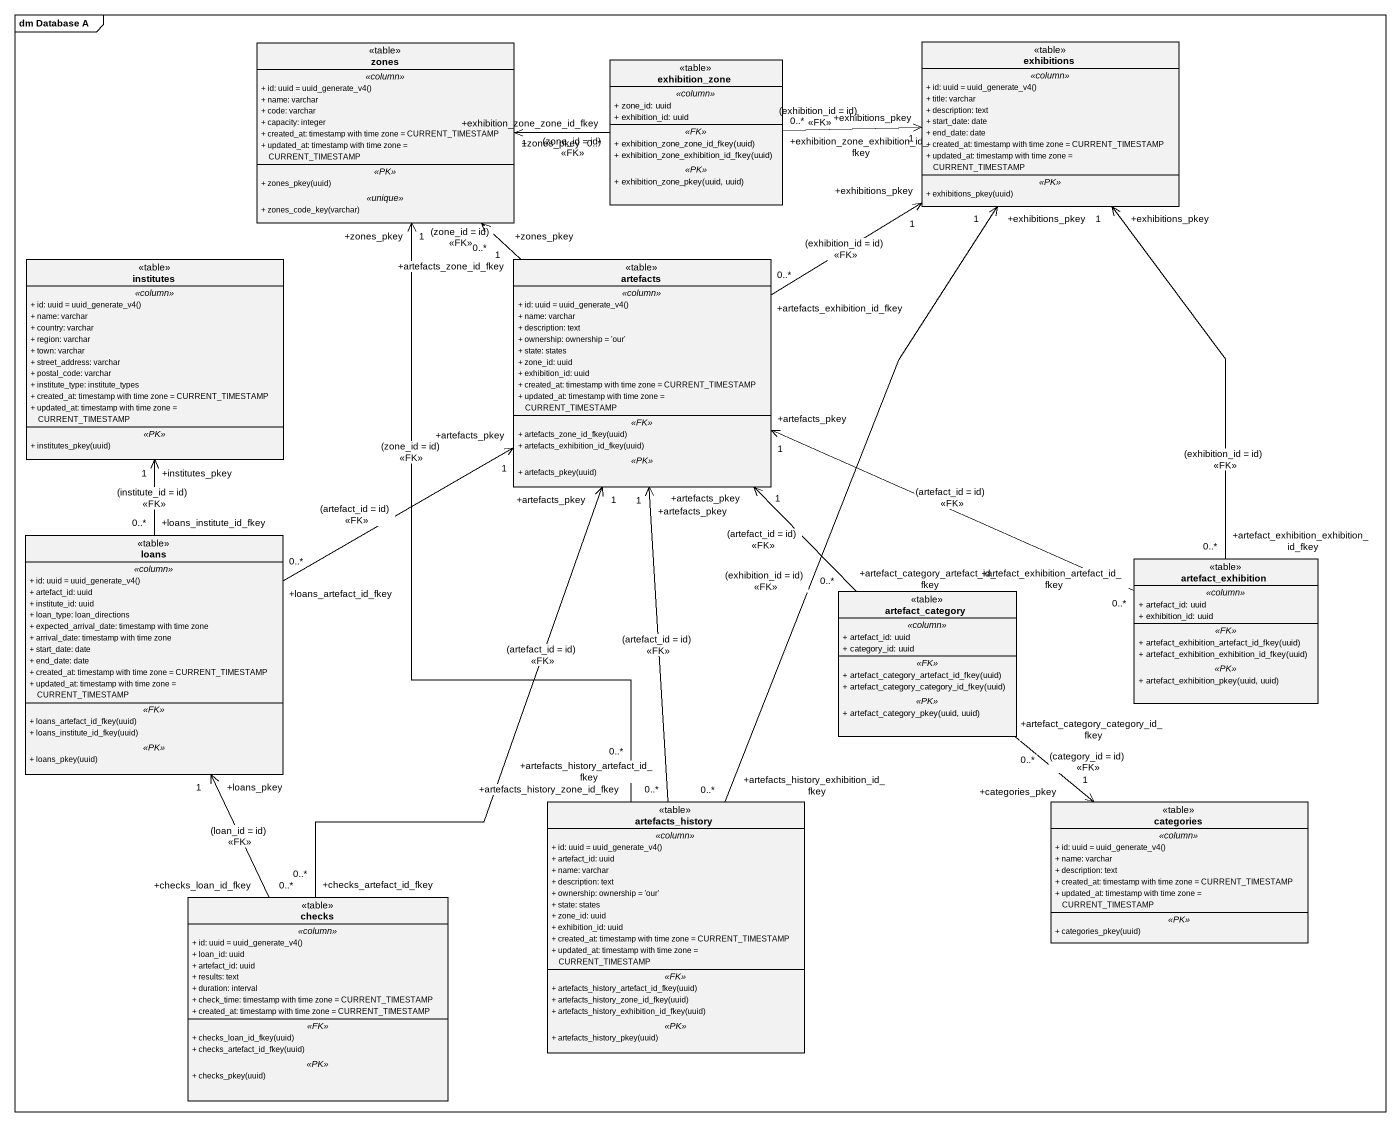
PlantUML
@startuml
mainframe dm Database A
hide circle
hide empty members
skinparam classAttributeIconSize 0
class zones <<table>> {
  .. <<column>> ..
  {field} + id: uuid = uuid_generate_v4()
  + name: varchar
  + code: varchar
  + capacity: integer
  + created_at: timestamp with time zone = CURRENT_TIMESTAMP
  + updated_at: timestamp with time zone = CURRENT_TIMESTAMP
  .. <<PK>> ..
  + zones_pkey(uuid)
  .. <<unique>> ..
  + zones_code_key(varchar)
}
class exhibition_zone <<table>> {
  .. <<column>> ..
  + zone_id: uuid
  + exhibition_id: uuid
  .. <<FK>> ..
  + exhibition_zone_zone_id_fkey(uuid)
  + exhibition_zone_exhibition_id_fkey(uuid)
  .. <<PK>> ..
  + exhibition_zone_pkey(uuid, uuid)
}
class exhibitions <<table>> {
  .. <<column>> ..
  {field} + id: uuid = uuid_generate_v4()
  + title: varchar
  + description: text
  + start_date: date
  + end_date: date
  + created_at: timestamp with time zone = CURRENT_TIMESTAMP
  + updated_at: timestamp with time zone = CURRENT_TIMESTAMP
  .. <<PK>> ..
  + exhibitions_pkey(uuid)
}
class institutes <<table>> {
  .. <<column>> ..
  {field} + id: uuid = uuid_generate_v4()
  + name: varchar
  + country: varchar
  + region: varchar
  + town: varchar
  + street_address: varchar
  + postal_code: varchar
  + institute_type: institute_types
  + created_at: timestamp with time zone = CURRENT_TIMESTAMP
  + updated_at: timestamp with time zone = CURRENT_TIMESTAMP
  .. <<PK>> ..
  + institutes_pkey(uuid)
}
class artefacts <<table>> {
  .. <<column>> ..
  {field} + id: uuid = uuid_generate_v4()
  + name: varchar
  + description: text
  + ownership: ownership = 'our'
  + state: states
  + zone_id: uuid
  + exhibition_id: uuid
  + created_at: timestamp with time zone = CURRENT_TIMESTAMP
  + updated_at: timestamp with time zone = CURRENT_TIMESTAMP
  .. <<FK>> ..
  + artefacts_zone_id_fkey(uuid)
  + artefacts_exhibition_id_fkey(uuid)
  .. <<PK>> ..
  + artefacts_pkey(uuid)
}
class loans <<table>> {
  .. <<column>> ..
  {field} + id: uuid = uuid_generate_v4()
  + artefact_id: uuid
  + institute_id: uuid
  + loan_type: loan_directions
  + expected_arrival_date: timestamp with time zone
  + arrival_date: timestamp with time zone
  + start_date: date
  + end_date: date
  + created_at: timestamp with time zone = CURRENT_TIMESTAMP
  + updated_at: timestamp with time zone = CURRENT_TIMESTAMP
  .. <<FK>> ..
  + loans_artefact_id_fkey(uuid)
  + loans_institute_id_fkey(uuid)
  .. <<PK>> ..
  + loans_pkey(uuid)
}
class artefact_exhibition <<table>> {
  .. <<column>> ..
  + artefact_id: uuid
  + exhibition_id: uuid
  .. <<FK>> ..
  + artefact_exhibition_artefact_id_fkey(uuid)
  + artefact_exhibition_exhibition_id_fkey(uuid)
  .. <<PK>> ..
  + artefact_exhibition_pkey(uuid, uuid)
}
class artefact_category <<table>> {
  .. <<column>> ..
  + artefact_id: uuid
  + category_id: uuid
  .. <<FK>> ..
  + artefact_category_artefact_id_fkey(uuid)
  + artefact_category_category_id_fkey(uuid)
  .. <<PK>> ..
  + artefact_category_pkey(uuid, uuid)
}
class artefacts_history <<table>> {
  .. <<column>> ..
  {field} + id: uuid = uuid_generate_v4()
  + artefact_id: uuid
  + name: varchar
  + description: text
  + ownership: ownership = 'our'
  + state: states
  + zone_id: uuid
  + exhibition_id: uuid
  + created_at: timestamp with time zone = CURRENT_TIMESTAMP
  + updated_at: timestamp with time zone = CURRENT_TIMESTAMP
  .. <<FK>> ..
  + artefacts_history_artefact_id_fkey(uuid)
  + artefacts_history_zone_id_fkey(uuid)
  + artefacts_history_exhibition_id_fkey(uuid)
  .. <<PK>> ..
  + artefacts_history_pkey(uuid)
}
class categories <<table>> {
  .. <<column>> ..
  {field} + id: uuid = uuid_generate_v4()
  + name: varchar
  + description: text
  + created_at: timestamp with time zone = CURRENT_TIMESTAMP
  + updated_at: timestamp with time zone = CURRENT_TIMESTAMP
  .. <<PK>> ..
  + categories_pkey(uuid)
}
class checks <<table>> {
  .. <<column>> ..
  {field} + id: uuid = uuid_generate_v4()
  + loan_id: uuid
  + artefact_id: uuid
  + results: text
  + duration: interval
  + check_time: timestamp with time zone = CURRENT_TIMESTAMP
  + created_at: timestamp with time zone = CURRENT_TIMESTAMP
  .. <<FK>> ..
  + checks_loan_id_fkey(uuid)
  + checks_artefact_id_fkey(uuid)
  .. <<PK>> ..
  + checks_pkey(uuid)
}
exhibition_zone "+exhibition_zone_zone_id_fkey\n0..*" -left-> "+zones_pkey\n1" zones : (zone_id = id)\n<<FK>>
exhibition_zone "+exhibition_zone_exhibition_id_fkey\n0..*" -right-> "+exhibitions_pkey\n1" exhibitions : (exhibition_id = id)\n<<FK>>
artefacts "+artefacts_zone_id_fkey\n0..*" -up-> "+zones_pkey\n1" zones : (zone_id = id)\n<<FK>>
artefacts "+artefacts_exhibition_id_fkey\n0..*" -up-> "+exhibitions_pkey\n1" exhibitions : (exhibition_id = id)\n<<FK>>
loans "+loans_institute_id_fkey\n0..*" -up-> "+institutes_pkey\n1" institutes : (institute_id = id)\n<<FK>>
loans "+loans_artefact_id_fkey\n0..*" -right-> "+artefacts_pkey\n1" artefacts : (artefact_id = id)\n<<FK>>
artefact_exhibition "+artefact_exhibition_exhibition_id_fkey\n0..*" -up-> "+exhibitions_pkey\n1" exhibitions : (exhibition_id = id)\n<<FK>>
artefact_exhibition "+artefact_exhibition_artefact_id_fkey\n0..*" -left-> "+artefacts_pkey\n1" artefacts : (artefact_id = id)\n<<FK>>
artefact_category "+artefact_category_artefact_id_fkey\n0..*" -up-> "+artefacts_pkey\n1" artefacts : (artefact_id = id)\n<<FK>>
artefact_category "+artefact_category_category_id_fkey\n0..*" --> "+categories_pkey\n1" categories : (category_id = id)\n<<FK>>
artefacts_history "+artefacts_history_zone_id_fkey\n0..*" -up-> "+zones_pkey\n1" zones : (zone_id = id)\n<<FK>>
artefacts_history "+artefacts_history_exhibition_id_fkey\n0..*" -up-> "+exhibitions_pkey\n1" exhibitions : (exhibition_id = id)\n<<FK>>
artefacts_history "+artefacts_history_artefact_id_fkey\n0..*" -up-> "+artefacts_pkey\n1" artefacts : (artefact_id = id)\n<<FK>>
checks "+checks_artefact_id_fkey\n0..*" -up-> "+artefacts_pkey\n1" artefacts : (artefact_id = id)\n<<FK>>
checks "+checks_loan_id_fkey\n0..*" -up-> "+loans_pkey\n1" loans : (loan_id = id)\n<<FK>>
@enduml
